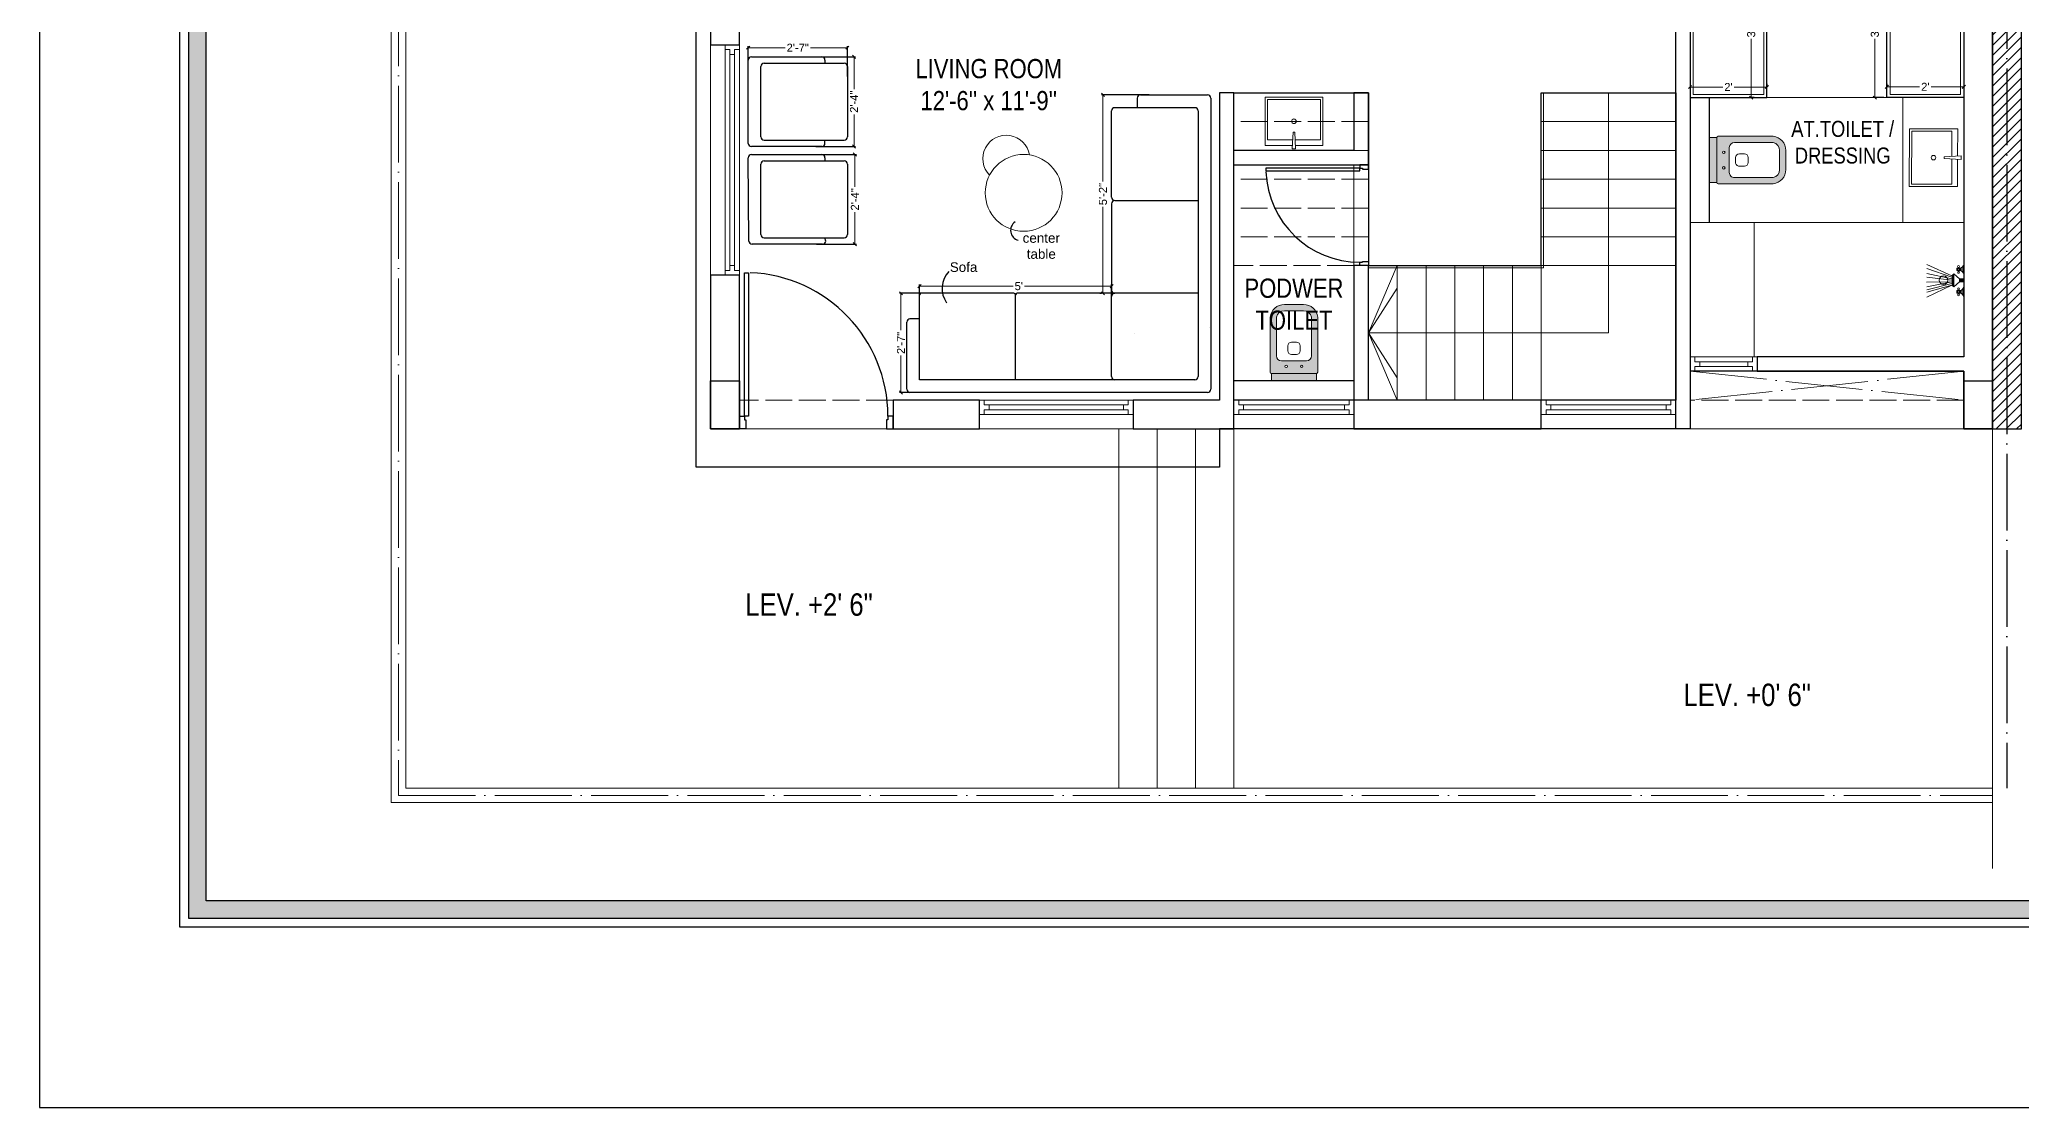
# Model space of a CAD drawing. Header units: millimetres. Extents: x 56222 to 154462, y -172610 to -121287.
# Drawn here: x 151824 to 152443, y -171935 to -171601 of the extents above; entities that cross this region are included whole.
import ezdxf

# ---------------------------------------------------------------- set-up
doc = ezdxf.new("R2010")
doc.units = ezdxf.units.MM
doc.header["$MEASUREMENT"] = 0
doc.header["$PDMODE"] = 35
doc.linetypes.add('ACAD_ISO02W100', pattern=[15, 12, -3])
doc.linetypes.add('ACAD_ISO04W100', pattern=[30, 24, -3, 0, -3])
doc.layers.get('Defpoints').update_dxf_attribs({"color": 220})
for name, color, linetype in [('AR DOOR', 40, 'Continuous'), ('AR ELE-5', 134, 'Continuous'), ('GROUND FLOOR  ( Text )', 251, 'Continuous')]:
    doc.layers.add(name, color=color, linetype=linetype)
for name, color, linetype, lineweight in [('COLUMN', 1, 'Continuous', 30), ('dim05', 1, 'Continuous', 13), ('FUR', 250, 'Continuous', 0), ('FURNITURE', 34, 'Continuous', 9), ('GROUND FLOOR', 7, 'Continuous', 9), ('GROUND FLOOR  ( HATCH )', 251, 'Continuous', 9), ('GROUND FLOOR  ( PLINE )', 251, 'Continuous', 30), ('GROUND FLOOR ( DW_RAIL )', 7, 'Continuous', 9), ('GROUND FLOOR ( STAIR )', 251, 'Continuous', 9), ('Labelling', 1, 'Continuous', 25), ('NAME PLATE', 7, 'Continuous', 25), ('UTILITY', 48, 'Continuous', 9), ('wall', 7, 'Continuous', 30), ('X_PLOT', 1, 'Continuous', 9)]:
    doc.layers.add(name, color=color, linetype=linetype, lineweight=lineweight)
doc.layers.add('XX~SLAB ( PLINE )', color=251, linetype='Continuous', plot=False)
doc.styles.add('Arial', font='arial.ttf')
doc.styles.add("Cn_BT_0'-0", font='swissc.ttf')
doc.styles.get("Standard").update_dxf_attribs({"font": 'arial.ttf', "height": 6})
doc.styles.add('style4', font='ARIALN.TTF')
doc.dimstyles.new('ISO-25', dxfattribs={"dimtxt": 2.5, "dimasz": 1, "dimexe": 0.5, "dimexo": 1, "dimtad": 0, "dimdec": 1, "dimlunit": 4, "dimtxsty": 'Standard', "dimblk": 'OBLIQUE', "dimcen": 2.5, "dimclrd": 1, "dimclre": 1, "dimclrt": 5, "dimadec": 0, "dimazin": 0, "dimtfac": 1, "dimtdec": 1, "dimtmove": 0, "dimatfit": 3, "dimfxl": 1, "dimlwd": -1, "dimarcsym": 0})

# ---------------------------------------------------------------- blocks, each defined once
blk = doc.blocks.new('LAYOUT FILE')
at = {"layer": 'NAME PLATE', "true_color": 0xd39e00}
h = blk.add_hatch(color=42, dxfattribs=at)
h.paths.add_polyline_path([(3346889.83, -513806.18), (3346889.83, -514260.7), (3347535.56, -514260.7), (3347535.56, -513806.18)])
h.paths.add_polyline_path([(3346894.36, -513810.71), (3347531.03, -513810.71), (3347531.03, -514256.17), (3346894.36, -514256.17)], flags=16)
at = {"layer": 'NAME PLATE', "color": 42, "true_color": 0xd39e00}
for points in [[(3346887.56, -513803.91), (3347537.83, -513803.91), (3347537.83, -514262.96), (3346887.56, -514262.96)], [(3346889.83, -513806.18), (3347535.56, -513806.18), (3347535.56, -514260.7), (3346889.83, -514260.7)], [(3346894.36, -513810.71), (3347531.03, -513810.71), (3347531.03, -514256.17), (3346894.36, -514256.17)]]:
    blk.add_lwpolyline(points, close=True, dxfattribs=at)
blk = doc.blocks.new('*U157')
for points in [[(0, 0), (0, 1120), (30, 1120), (30, 0)], [(-40, 0), (0, 0), (0, -30), (10, -30), (10, -100), (-40, -100)], [(1160, 0), (1120, 0), (1120, -30), (1110, -30), (1110, -100), (1160, -100)]]:
    blk.add_lwpolyline(points, close=True)
at = {"layer": 'AR ELE-5', "linetype": 'ByBlock', "ltscale": 15}
blk.add_arc((-2, -1), 1122, 0.0347, 87.627, dxfattribs=at)
blk = doc.blocks.new('A$C3EC62B37')
at = {"layer": 'FURNITURE', "lineweight": 30, "ltscale": 0.25, "true_color": 0xffffff}
h = blk.add_hatch(color=7, dxfattribs=at)
h.dxf.hatch_style = 1
h.paths.add_polyline_path([(-12.22, 0), (-12.22, 2.35), (-26.26, 2.35), (-26.26, 0)])
h.paths.add_polyline_path([(-26.26, 2.35), (-12.22, 2.35, 0.414214), (-11.83, 2.74), (-11.83, 19.96, 0.388639), (-16.24, 23.87), (-22.38, 23.87, 0.379499), (-26.65, 19.96), (-26.65, 2.74, 0.414214)])
h.paths.add_polyline_path([(-15.35, 6.26), (-23.13, 6.26, -0.414214), (-24.7, 7.83), (-24.7, 19.96, -0.349567), (-22.37, 21.91), (-16.24, 21.91, -0.364948), (-13.78, 19.96), (-13.78, 7.83, -0.414214)], flags=16)
h.paths.add_polyline_path([(-18.46, 8.22), (-20.02, 8.22, -0.414214), (-21.2, 9.39), (-21.2, 10.96, -0.414214), (-20.02, 12.13), (-18.46, 12.13, -0.414214), (-17.28, 10.96), (-17.28, 9.39, -0.414214)], flags=0)
h.paths.add_polyline_path([(-22.06, 4.53, -1), (-21.27, 4.53, -1)], flags=16)
at = {"layer": 'FURNITURE', "color": 0, "linetype": 'ByBlock', "lineweight": -2}
for p, q in [((-26.65, 2.74), (-26.65, 19.96)), ((-24.7, 7.83), (-24.7, 19.96)), ((-22.24, 23.87), (-16.24, 23.87)), ((-22.24, 21.91), (-16.24, 21.91)), ((-13.78, 7.83), (-13.78, 19.96)), ((-11.83, 2.74), (-11.83, 19.96)), ((-23.13, 6.26), (-15.35, 6.26)), ((-21.2, 9.39), (-21.2, 10.96)), ((-20.02, 12.13), (-18.46, 12.13)), ((-20.02, 8.22), (-18.46, 8.22)), ((-17.28, 9.39), (-17.28, 10.96)), ((-26.26, 2.35), (-12.22, 2.35)), ((-26.26, 2.35), (-26.26, 0)), ((-26.26, 0), (-12.22, 0)), ((-26.26, 0), (-12.22, 0)), ((-12.22, 2.35), (-12.22, 0))]:
    blk.add_line(p, q, dxfattribs=at)
for centre in [(-21.66, 4.53), (-16.81, 4.53)]:
    blk.add_circle(centre, 0.391, dxfattribs=at)
for centre, radius, start, end in [((-22.31, 19.5), 4.37, 89.08725, 174.03952), ((-22.31, 19.48), 2.44, 88.43702, 168.63483), ((-16.17, 19.5), 4.37, 5.96048, 90.91275), ((-16.17, 19.48), 2.44, 11.36517, 91.56298), ((-23.13, 7.83), 1.57, 180, 270), ((-20.02, 10.96), 1.17, 90, 180), ((-20.02, 9.39), 1.17, 180, 270), ((-18.46, 10.96), 1.17, 0, 90), ((-18.46, 9.39), 1.17, 270, 0), ((-15.35, 7.83), 1.57, 270, 0), ((-26.26, 2.74), 0.391, 180, 270), ((-12.22, 2.74), 0.391, 270, 0)]:
    blk.add_arc(centre, radius, start, end, dxfattribs=at)
blk = doc.blocks.new('A$C07311617')
at = {"layer": 'UTILITY'}
h = blk.add_hatch(color=7, dxfattribs=at)
h.paths.add_polyline_path([(-3.13, 2.02), (-3.13, 0), (-3.74, 0), (-3.74, 0.46), (-3.74, 1.42)])
h.paths.add_polyline_path([(-3.13, 0), (-3.13, -0.46), (-3.13, -2.02), (-3.74, -1.59), (-3.74, -0.46), (-3.74, 0)])
h = blk.add_hatch(color=7, dxfattribs=at)
h.paths.add_polyline_path([(0, 0.46), (0, 0), (-1.35, 0), (-1.35, 0.46)])
h.paths.add_polyline_path([(0, 0), (0, -0.46), (-1.35, -0.46), (-1.35, 0)])
at = {"layer": 'UTILITY', "color": 7}
for p, q in [((-3.74, 1.42), (-11.52, 4.9)), ((-3.74, 0.94), (-11.52, 3.66)), ((-3.74, 0.46), (-11.52, 2.15)), ((-3.74, 0), (-11.52, 0.93)), ((-3.13, 2.02), (-3.74, 1.42)), ((-3.13, -0.46), (-3.13, 2.02)), ((-1.35, 0.46), (-3.13, 2.02)), ((-3.13, 0.46), (-3.13, 1.42)), ((-1.74, 3.79), (-1.74, 4.05)), ((-1.74, 2.99), (-1.74, 2.72)), ((-1.47, 3.79), (-1.47, 4.05)), ((-1.47, 2.99), (-1.47, 2.72)), ((-1.35, -0.46), (-1.35, 0.46)), ((-1.35, 0.46), (0, 0.46)), ((-0.8, 3.9), (-0.8, 2.88)), ((-0.27, 2.44), (-0.27, 4.33)), ((0, -0.46), (0, 0.46)), ((-3.74, -0.46), (-11.62, -0.61)), ((-3.74, -0.46), (-11.57, -2.09)), ((-3.74, -1.03), (-11.52, -2.96)), ((-3.74, -1.59), (-11.52, -5.3)), ((-3.74, -1.59), (-11.52, -3.73)), ((-3.74, -1.59), (-3.13, -2.02)), ((-3.13, -0.46), (-3.13, -2.02)), ((-1.35, -0.46), (-3.13, -2.02)), ((-1.74, -3.22), (-1.74, -2.95)), ((-1.74, -4.02), (-1.74, -4.29)), ((-1.47, -3.22), (-1.47, -2.95)), ((-1.47, -4.02), (-1.47, -4.29)), ((-1.35, -0.46), (0, -0.46)), ((-0.8, -4.13), (-0.8, -3.11)), ((-0.27, -2.68), (-0.27, -4.56))]:
    blk.add_line(p, q, dxfattribs=at)
for points in [[(-1.35, 0.46), (-3.13, 2.02)], [(-3.13, -2.02), (-1.35, -0.46)]]:
    blk.add_lwpolyline(points, dxfattribs=at)
for points in [[(-1.07, 2.99), (-2.14, 2.99), (-2.14, 3.79), (-1.07, 3.79)], [(-1.07, -3.22), (-2.14, -3.22), (-2.14, -4.02), (-1.07, -4.02)]]:
    blk.add_lwpolyline(points, close=True, dxfattribs=at)
for centre, radius in [((-6.31, 0), 1.33), ((-1.6, 4.32), 0.298), ((-1.6, 3.39), 0.298), ((-1.6, 2.45), 0.298), ((-1.6, -2.69), 0.298), ((-1.6, -3.62), 0.298), ((-1.6, -4.55), 0.298)]:
    blk.add_circle(centre, radius, dxfattribs=at)
for centre, start, end in [((-1.47, 5.26), 285.25514, 344.74494), ((-1.47, 1.52), 15.25506, 74.74486), ((-1.47, -1.75), 285.25514, 344.74494), ((-1.47, -5.49), 15.25506, 74.74486)]:
    blk.add_arc(centre, 1.52, start, end, dxfattribs=at)
blk = doc.blocks.new('_Oblique')
at = {"layer": 'wall', "color": 0, "lineweight": -2}
blk.add_line((-0.5, -0.5), (0.5, 0.5), dxfattribs=at)
blk = doc.blocks.new('*D276')
at = {"layer": 'Defpoints', "color": 0, "transparency": 16777216}
for p in [(152158.48, -171677.96), (152098.48, -171688.76), (152158.48, -171688.76)]:
    blk.add_point(p, dxfattribs=at)
at = {"layer": 'dim05', "color": 1, "linetype": 'Continuous', "lineweight": -2, "transparency": 16777216}
for p, q in [((152098.48, -171687.76), (152098.48, -171677.46)), ((152158.48, -171687.76), (152158.48, -171677.46))]:
    blk.add_line(p, q, dxfattribs=at)
at = {"layer": 'dim05', "color": 1, "linetype": 'Continuous', "transparency": 16777216}
for p, q in [((152098.48, -171677.96), (152127.7, -171677.96)), ((152158.48, -171677.96), (152131.25, -171677.96))]:
    blk.add_line(p, q, dxfattribs=at)
at = {"layer": 'dim05', "color": 1, "transparency": 16777216, "rotation": 180}
blk.add_blockref('_Oblique', (152098.48, -171677.96), dxfattribs=at)
at = {"layer": 'dim05', "color": 1, "transparency": 16777216}
blk.add_blockref('_Oblique', (152158.48, -171677.96), dxfattribs=at)
at = {"layer": 'dim05', "color": 5, "lineweight": 25, "transparency": 16777216, "insert": (152129.48, -171677.96), "char_height": 2.5, "attachment_point": 5, "style": 'Arial'}
blk.add_mtext("5'", dxfattribs=at)
blk = doc.blocks.new('*D277')
at = {"layer": 'Defpoints', "color": 0, "transparency": 16777216}
for p in [(152155.77, -171618.18), (152171.23, -171618.18), (152155.77, -171680.18)]:
    blk.add_point(p, dxfattribs=at)
at = {"layer": 'dim05', "color": 1, "linetype": 'Continuous', "lineweight": -2, "transparency": 16777216}
for p, q in [((152170.23, -171618.18), (152155.27, -171618.18)), ((152154.77, -171680.18), (152155.27, -171680.18))]:
    blk.add_line(p, q, dxfattribs=at)
at = {"layer": 'dim05', "color": 1, "linetype": 'Continuous', "transparency": 16777216}
for p, q in [((152155.77, -171618.18), (152155.77, -171645.23)), ((152155.77, -171680.18), (152155.77, -171653.13))]:
    blk.add_line(p, q, dxfattribs=at)
at = {"layer": 'dim05', "color": 1, "transparency": 16777216}
for p, rotation in [((152155.77, -171618.18), 90), ((152155.77, -171680.18), 270)]:
    blk.add_blockref('_Oblique', p, dxfattribs=dict(at, rotation=rotation))
at = {"layer": 'dim05', "color": 5, "lineweight": 25, "transparency": 16777216, "insert": (152155.77, -171649.18), "char_height": 2.5, "attachment_point": 5, "rotation": 90, "style": 'Arial'}
blk.add_mtext('5\'-2"', dxfattribs=at)
blk = doc.blocks.new('*U140')
for points in [[(0, 0), (0, 1120), (-30, 1120), (-30, 0)], [(40, 0), (0, 0), (0, -30), (-10, -30), (-10, -100), (40, -100)], [(-1160, 0), (-1120, 0), (-1120, -30), (-1110, -30), (-1110, -100), (-1160, -100)]]:
    blk.add_lwpolyline(points, close=True)
at = {"layer": 'AR ELE-5', "linetype": 'ByBlock', "ltscale": 15}
blk.add_arc((2, -1), 1122, 92.373, 179.9653, dxfattribs=at)
blk = doc.blocks.new('*D272')
at = {"layer": 'Defpoints', "color": 0, "transparency": 16777216}
for p in [(152092.66, -171680.18), (152103.42, -171680.18), (152104.87, -171711.18)]:
    blk.add_point(p, dxfattribs=at)
at = {"layer": 'dim05', "color": 1, "linetype": 'Continuous', "lineweight": -2, "transparency": 16777216}
for p, q in [((152102.42, -171680.18), (152092.16, -171680.18)), ((152103.87, -171711.18), (152092.16, -171711.18))]:
    blk.add_line(p, q, dxfattribs=at)
at = {"layer": 'dim05', "color": 1, "linetype": 'Continuous', "transparency": 16777216}
for p, q in [((152092.66, -171680.18), (152092.66, -171691.71)), ((152092.66, -171711.18), (152092.66, -171699.65))]:
    blk.add_line(p, q, dxfattribs=at)
at = {"layer": 'dim05', "color": 1, "transparency": 16777216}
for p, rotation in [((152092.66, -171680.18), 90), ((152092.66, -171711.18), 270)]:
    blk.add_blockref('_Oblique', p, dxfattribs=dict(at, rotation=rotation))
at = {"layer": 'dim05', "color": 5, "lineweight": 25, "transparency": 16777216, "insert": (152092.66, -171695.68), "char_height": 2.5, "attachment_point": 5, "rotation": 90, "style": 'Arial'}
blk.add_mtext('2\'-7"', dxfattribs=at)
blk = doc.blocks.new('*D402')
at = {"layer": 'Defpoints', "color": 0, "transparency": 16777216}
for p in [(152400.69, -171572.54), (152396.92, -171619.04), (152400.69, -171619.04)]:
    blk.add_point(p, dxfattribs=at)
at = {"layer": 'dim05', "color": 1, "linetype": 'Continuous', "lineweight": -2, "transparency": 16777216}
for p, q in [((152399.69, -171572.54), (152396.42, -171572.54)), ((152399.69, -171619.04), (152396.42, -171619.04))]:
    blk.add_line(p, q, dxfattribs=at)
at = {"layer": 'dim05', "color": 1, "linetype": 'Continuous', "transparency": 16777216}
for p, q in [((152396.92, -171572.54), (152396.92, -171590.87)), ((152396.92, -171619.04), (152396.92, -171600.71))]:
    blk.add_line(p, q, dxfattribs=at)
at = {"layer": 'dim05', "color": 1, "transparency": 16777216}
for p, rotation in [((152396.92, -171572.54), 90), ((152396.92, -171619.04), 270)]:
    blk.add_blockref('_Oblique', p, dxfattribs=dict(at, rotation=rotation))
at = {"layer": 'dim05', "color": 5, "lineweight": 25, "transparency": 16777216, "insert": (152396.92, -171595.79), "char_height": 2.5, "attachment_point": 5, "rotation": 90, "style": 'Arial'}
blk.add_mtext('3\'-11"', dxfattribs=at)
blk = doc.blocks.new('*D403')
at = {"layer": 'Defpoints', "color": 0, "transparency": 16777216}
for p in [(152360.19, -171572.54), (152358.3, -171619.04), (152360.19, -171619.04)]:
    blk.add_point(p, dxfattribs=at)
at = {"layer": 'dim05', "color": 1, "linetype": 'Continuous', "lineweight": -2, "transparency": 16777216}
for p, q in [((152359.19, -171572.54), (152357.8, -171572.54)), ((152359.19, -171619.04), (152357.8, -171619.04))]:
    blk.add_line(p, q, dxfattribs=at)
at = {"layer": 'dim05', "color": 1, "linetype": 'Continuous', "transparency": 16777216}
for p, q in [((152358.3, -171572.54), (152358.3, -171590.87)), ((152358.3, -171619.04), (152358.3, -171600.71))]:
    blk.add_line(p, q, dxfattribs=at)
at = {"layer": 'dim05', "color": 1, "transparency": 16777216}
for p, rotation in [((152358.3, -171572.54), 90), ((152358.3, -171619.04), 270)]:
    blk.add_blockref('_Oblique', p, dxfattribs=dict(at, rotation=rotation))
at = {"layer": 'dim05', "color": 5, "lineweight": 25, "transparency": 16777216, "insert": (152358.3, -171595.79), "char_height": 2.5, "attachment_point": 5, "rotation": 90, "style": 'Arial'}
blk.add_mtext('3\'-11"', dxfattribs=at)
blk = doc.blocks.new('*D404')
at = {"layer": 'Defpoints', "color": 0, "transparency": 16777216}
for p in [(152339.19, -171615.73), (152363.19, -171615.73), (152363.19, -171615.73)]:
    blk.add_point(p, dxfattribs=at)
at = {"layer": 'dim05', "color": 1, "linetype": 'Continuous', "lineweight": -2, "transparency": 16777216}
for p, q in [((152339.19, -171614.73), (152339.19, -171615.23)), ((152363.19, -171614.73), (152363.19, -171615.23))]:
    blk.add_line(p, q, dxfattribs=at)
at = {"layer": 'dim05', "color": 1, "linetype": 'Continuous', "transparency": 16777216}
for p, q in [((152339.19, -171615.73), (152349.4, -171615.73)), ((152363.19, -171615.73), (152352.99, -171615.73))]:
    blk.add_line(p, q, dxfattribs=at)
at = {"layer": 'dim05', "color": 1, "transparency": 16777216, "rotation": 180}
blk.add_blockref('_Oblique', (152339.19, -171615.73), dxfattribs=at)
at = {"layer": 'dim05', "color": 1, "transparency": 16777216}
blk.add_blockref('_Oblique', (152363.19, -171615.73), dxfattribs=at)
at = {"layer": 'dim05', "color": 5, "lineweight": 25, "transparency": 16777216, "insert": (152351.19, -171615.73), "char_height": 2.5, "attachment_point": 5, "style": 'Arial'}
blk.add_mtext("2'", dxfattribs=at)
blk = doc.blocks.new('*D405')
at = {"layer": 'Defpoints', "color": 0, "transparency": 16777216}
for p in [(152400.69, -171615.73), (152424.69, -171615.65), (152424.69, -171615.73)]:
    blk.add_point(p, dxfattribs=at)
at = {"layer": 'dim05', "color": 1, "linetype": 'Continuous', "lineweight": -2, "transparency": 16777216}
for p, q in [((152400.69, -171614.73), (152400.69, -171615.15)), ((152424.69, -171614.73), (152424.69, -171615.15))]:
    blk.add_line(p, q, dxfattribs=at)
at = {"layer": 'dim05', "color": 1, "linetype": 'Continuous', "transparency": 16777216}
for p, q in [((152400.69, -171615.65), (152410.9, -171615.65)), ((152424.69, -171615.65), (152414.49, -171615.65))]:
    blk.add_line(p, q, dxfattribs=at)
at = {"layer": 'dim05', "color": 1, "transparency": 16777216, "rotation": 180}
blk.add_blockref('_Oblique', (152400.69, -171615.65), dxfattribs=at)
at = {"layer": 'dim05', "color": 1, "transparency": 16777216}
blk.add_blockref('_Oblique', (152424.69, -171615.65), dxfattribs=at)
at = {"layer": 'dim05', "color": 5, "lineweight": 25, "transparency": 16777216, "insert": (152412.69, -171615.65), "char_height": 2.5, "attachment_point": 5, "style": 'Arial'}
blk.add_mtext("2'", dxfattribs=at)
blk = doc.blocks.new('*D417')
at = {"layer": 'Defpoints', "color": 0, "transparency": 16777216}
for p in [(152075.92, -171603.44), (152044.92, -171613.39), (152075.92, -171613.39)]:
    blk.add_point(p, dxfattribs=at)
at = {"layer": 'dim05', "color": 1, "linetype": 'Continuous', "lineweight": -2, "transparency": 16777216}
for p, q in [((152044.92, -171612.39), (152044.92, -171602.94)), ((152075.92, -171612.39), (152075.92, -171602.94))]:
    blk.add_line(p, q, dxfattribs=at)
at = {"layer": 'dim05', "color": 1, "linetype": 'Continuous', "transparency": 16777216}
for p, q in [((152044.92, -171603.44), (152056.45, -171603.44)), ((152075.92, -171603.44), (152064.39, -171603.44))]:
    blk.add_line(p, q, dxfattribs=at)
at = {"layer": 'dim05', "color": 1, "transparency": 16777216, "rotation": 180}
blk.add_blockref('_Oblique', (152044.92, -171603.44), dxfattribs=at)
at = {"layer": 'dim05', "color": 1, "transparency": 16777216}
blk.add_blockref('_Oblique', (152075.92, -171603.44), dxfattribs=at)
at = {"layer": 'dim05', "color": 5, "lineweight": 25, "transparency": 16777216, "insert": (152060.42, -171603.44), "char_height": 2.5, "attachment_point": 5, "style": 'Arial'}
blk.add_mtext('2\'-7"', dxfattribs=at)
blk = doc.blocks.new('*D418')
at = {"layer": 'Defpoints', "color": 0, "transparency": 16777216}
for p in [(152065.09, -171606.32), (152065.09, -171634.32), (152078, -171634.32)]:
    blk.add_point(p, dxfattribs=at)
at = {"layer": 'dim05', "color": 1, "linetype": 'Continuous', "lineweight": -2, "transparency": 16777216}
for p, q in [((152066.09, -171606.32), (152078.5, -171606.32)), ((152066.09, -171634.32), (152078.5, -171634.32))]:
    blk.add_line(p, q, dxfattribs=at)
at = {"layer": 'dim05', "color": 1, "linetype": 'Continuous', "transparency": 16777216}
for p, q in [((152078, -171606.32), (152078, -171616.35)), ((152078, -171634.32), (152078, -171624.29))]:
    blk.add_line(p, q, dxfattribs=at)
at = {"layer": 'dim05', "color": 1, "transparency": 16777216}
for p, rotation in [((152078, -171606.32), 90), ((152078, -171634.32), 270)]:
    blk.add_blockref('_Oblique', p, dxfattribs=dict(at, rotation=rotation))
at = {"layer": 'dim05', "color": 5, "lineweight": 25, "transparency": 16777216, "insert": (152078, -171620.32), "char_height": 2.5, "attachment_point": 5, "rotation": 90, "style": 'Arial'}
blk.add_mtext('2\'-4"', dxfattribs=at)
blk = doc.blocks.new('*D419')
at = {"layer": 'Defpoints', "color": 0, "transparency": 16777216}
for p in [(152065.88, -171636.82), (152065.23, -171664.84), (152078.26, -171664.84)]:
    blk.add_point(p, dxfattribs=at)
at = {"layer": 'dim05', "color": 1, "linetype": 'Continuous', "lineweight": -2, "transparency": 16777216}
for p, q in [((152066.88, -171636.82), (152078.76, -171636.82)), ((152066.23, -171664.84), (152078.76, -171664.84))]:
    blk.add_line(p, q, dxfattribs=at)
at = {"layer": 'dim05', "color": 1, "linetype": 'Continuous', "transparency": 16777216}
for p, q in [((152078.26, -171636.82), (152078.26, -171646.86)), ((152078.26, -171664.84), (152078.26, -171654.8))]:
    blk.add_line(p, q, dxfattribs=at)
at = {"layer": 'dim05', "color": 1, "transparency": 16777216}
for p, rotation in [((152078.26, -171636.82), 90), ((152078.26, -171664.84), 270)]:
    blk.add_blockref('_Oblique', p, dxfattribs=dict(at, rotation=rotation))
at = {"layer": 'dim05', "color": 5, "lineweight": 25, "transparency": 16777216, "insert": (152078.26, -171650.83), "char_height": 2.5, "attachment_point": 5, "rotation": 90, "style": 'Arial'}
blk.add_mtext('2\'-4"', dxfattribs=at)

msp = doc.modelspace()

# ---------------------------------------------------------------- hatches: boundary and pattern name
at = {"layer": 'GROUND FLOOR  ( HATCH )'}
h = msp.add_hatch(dxfattribs=at)
h.set_pattern_fill('ANSI31', color=6, scale=18, style=0)
h.set_pattern_definition([(45, (35902.0083, -9103.3661), (-1.590990258, 1.590990258), [])])
h.paths.add_polyline_path([(152442.6942, -171379.0405), (152433.6942, -171379.0405), (152433.6942, -171722.5405), (152442.6942, -171722.5405)])

# ---------------------------------------------------------------- linework, layer by layer
at = {"color": 1, "lineweight": 30}
msp.add_lwpolyline([(153612.902, -171282.1183), (151823.5739, -171282.1183), (151823.5739, -171934.5122), (153612.902, -171934.5122)], close=True, dxfattribs=at)
at = {"layer": 'COLUMN'}
for points in [[(152033.1942, -171707.5405), (152042.1942, -171707.5405), (152042.1942, -171722.5405), (152033.1942, -171722.5405)], [(152424.6942, -171707.5405), (152433.6942, -171707.5405), (152433.6942, -171722.5405), (152424.6942, -171722.5405)]]:
    msp.add_lwpolyline(points, close=True, dxfattribs=at)
at = {"layer": 'FUR'}
for p, q in [((152165.4735, -171692.8518), (152165.4735, -171692.8518)), ((152189.0629, -171690.8519), (152189.0629, -171690.8519))]:
    msp.add_line(p, q, dxfattribs=at)
at = {"layer": 'FURNITURE', "lineweight": 30}
for p, q in [((152044.9217, -171633.3213), (152044.9217, -171607.3213)), ((152045.9217, -171606.3213), (152067.9217, -171606.3213)), ((152068.9217, -171607.3213), (152068.9217, -171608.3213)), ((152048.9217, -171631.3213), (152048.9217, -171609.3213)), ((152049.9217, -171608.3213), (152074.9217, -171608.3213)), ((152075.9217, -171609.3213), (152075.9217, -171631.3213)), ((152166.4783, -171619.178), (152166.4783, -171622.178)), ((152167.4783, -171618.178), (152188.4783, -171618.178)), ((152189.4783, -171619.178), (152189.4783, -171710.178)), ((152158.4783, -171650.178), (152158.4783, -171623.178)), ((152181.4783, -171622.178), (152159.4783, -171622.178)), ((152184.4783, -171622.178), (152181.4783, -171622.178)), ((152185.4783, -171623.178), (152185.4783, -171706.178)), ((152049.9217, -171632.3213), (152052.9217, -171632.3213)), ((152052.9217, -171632.3213), (152074.9217, -171632.3213)), ((152068.9217, -171633.3213), (152068.9217, -171632.3213)), ((152045.1859, -171663.8389), (152044.9217, -171637.8213)), ((152067.9217, -171634.3213), (152045.9217, -171634.3213)), ((152045.9217, -171636.8213), (152067.9217, -171636.8213)), ((152068.9217, -171637.8213), (152068.9217, -171638.8213)), ((152048.9217, -171661.8213), (152048.9217, -171639.8213)), ((152049.9217, -171638.8213), (152074.9217, -171638.8213)), ((152075.9217, -171639.8213), (152075.9217, -171661.8213)), ((152158.4783, -171652.178), (152158.4783, -171679.178)), ((152159.4783, -171651.178), (152185.4783, -171651.178)), ((152049.9217, -171662.8213), (152052.9217, -171662.8213)), ((152052.9217, -171662.8213), (152074.9217, -171662.8213)), ((152069.1859, -171663.8389), (152068.9217, -171662.8213)), ((152068.1859, -171664.8389), (152046.1859, -171664.8389)), ((152098.4783, -171707.178), (152098.4783, -171680.678)), ((152127.9783, -171680.178), (152098.9783, -171680.178)), ((152128.4783, -171707.178), (152128.4783, -171680.678)), ((152185.4783, -171680.178), (152128.9783, -171680.178)), ((152158.4783, -171706.178), (152158.4783, -171681.178)), ((152098.4783, -171688.178), (152095.4783, -171688.178)), ((152094.4783, -171710.178), (152094.4783, -171689.178)), ((152188.4783, -171711.178), (152095.4783, -171711.178)), ((152184.4783, -171707.178), (152098.4783, -171707.178))]:
    msp.add_line(p, q, dxfattribs=at)
at = {"layer": 'FURNITURE'}
msp.add_line((152405.6942, -171658.0405), (152405.6942, -171619.0405), dxfattribs=at)
at = {"layer": 'FURNITURE', "lineweight": 30}
for points in [[(152363.1942, -171572.5405), (152339.1942, -171572.5405), (152339.1942, -171619.0405), (152363.1942, -171619.0405)], [(152400.6942, -171572.5405), (152424.6942, -171572.5405), (152424.6942, -171619.0405), (152400.6942, -171619.0405)]]:
    msp.add_lwpolyline(points, close=True, dxfattribs=at)
at = {"layer": 'FURNITURE'}
for points in [[(152340.1942, -171577.0405), (152340.1942, -171618.0405), (152362.1942, -171618.0405), (152362.1942, -171573.5405), (152349.6942, -171573.5405)], [(152214.947, -171634.0002), (152206.4359, -171633.9857), (152206.4447, -171618.8918), (152224.4447, -171618.9124), (152224.4359, -171634.0063), (152215.9235, -171634.0008)], [(152215.0346, -171632.1998), (152207.1573, -171632.1858), (152207.1644, -171619.6124), (152223.724, -171619.6321), (152223.7169, -171632.2054), (152215.8383, -171632.2003)], [(152422.7923, -171638.2882), (152422.7778, -171646.7993), (152407.6839, -171646.7905), (152407.7045, -171628.7905), (152422.7985, -171628.7993), (152422.793, -171637.3117)], [(152420.9919, -171638.2006), (152420.9779, -171646.0779), (152408.4045, -171646.0708), (152408.4242, -171629.5112), (152420.9976, -171629.5183), (152420.9925, -171637.397)]]:
    msp.add_lwpolyline(points, dxfattribs=at)
for points in [[(152423.6942, -171573.5405), (152423.6942, -171618.0405), (152401.6942, -171618.0405), (152401.6942, -171573.5405)], [(152215.7239, -171629.784), (152215.1523, -171629.7836), (152214.8944, -171635.0804), (152215.9746, -171635.0811)], [(152418.5761, -171637.5113), (152418.5757, -171638.083), (152423.8725, -171638.3408), (152423.8732, -171637.2606)], [(152339.1942, -171658.0405), (152359.1942, -171658.0405), (152359.1942, -171700.0405), (152339.1942, -171700.0405)]]:
    msp.add_lwpolyline(points, close=True, dxfattribs=at)
for centre, radius in [((152215.4403, -171626.4387), 0.7202), ((152130.9897, -171648.7957, 0.0693), 12), ((152415.2309, -171637.7949), 0.7202)]:
    msp.add_circle(centre, radius, dxfattribs=at)
at = {"layer": 'FURNITURE', "lineweight": 30}
for centre, radius, start, end in [((152045.9217, -171607.3213), 1, 90, 180), ((152067.9217, -171607.3213), 1, 0, 90), ((152049.9217, -171609.3213), 1, 90, 180), ((152074.9217, -171609.3213), 1, 0, 90), ((152167.4783, -171619.178), 1, 90, 180), ((152188.4783, -171619.178), 1, 0, 90), ((152159.4783, -171623.178), 1, 90, 180), ((152184.4783, -171623.178), 1, 0, 90), ((152049.9217, -171631.3213), 1, 180, 270), ((152074.9217, -171631.3213), 1, 270, 0), ((152045.9217, -171633.3213), 1, 180, 270), ((152045.9217, -171637.8213), 1, 90, 180), ((152067.9217, -171633.3213), 1, 270, 0), ((152067.9217, -171637.8213), 1, 0, 90), ((152049.9217, -171639.8213), 1, 90, 180), ((152074.9217, -171639.8213), 1, 0, 90), ((152159.4783, -171650.178), 1, 180, 270), ((152159.4783, -171652.178), 1, 90, 180), ((152049.9217, -171661.8213), 1, 180, 270), ((152074.9217, -171661.8213), 1, 270, 0), ((152046.1859, -171663.8389), 1, 180, 270), ((152068.1859, -171663.8389), 1, 270, 0), ((152098.9783, -171680.678), 0.5, 90, 180), ((152127.9783, -171680.678), 0.5, 0, 90), ((152128.9783, -171680.678), 0.5, 90, 180), ((152159.4783, -171679.178), 1, 180, 270), ((152159.4783, -171681.178), 1, 90, 180), ((152095.4783, -171689.178), 1, 90, 180), ((152159.4783, -171706.178), 1, 180, 270), ((152159.4783, -171706.178), 1, 180, 270), ((152184.4783, -171706.178), 1, 270, 0), ((152095.4783, -171710.178), 1, 180, 270), ((152188.4783, -171710.178), 1, 270, 0)]:
    msp.add_arc(centre, radius, start, end, dxfattribs=at)
at = {"layer": 'FURNITURE'}
msp.add_arc((152125.5532, -171638.0979, 0.0693), 7.3133, 9.1977761, 224.6802686, dxfattribs=at)
at = {"layer": 'GROUND FLOOR'}
for p, q in [((152433.6942, -171338.9917), (152433.6942, -171859.9245)), ((151933.4442, -171372.2905), (151933.4442, -171839.2905)), ((151937.9442, -171376.7905), (151937.9442, -171834.7905)), ((152033.1942, -171430.0405), (152033.1942, -171722.5405)), ((152042.1942, -171563.5405), (152042.1942, -171722.5405)), ((152334.6942, -171568.0405), (152334.6942, -171722.5405)), ((152339.1942, -171572.5405), (152339.1942, -171722.5405)), ((152424.6942, -171572.5405), (152424.6942, -171700.0405)), ((152042.1942, -171602.5405), (152033.1942, -171602.5405)), ((152234.1942, -171635.5405), (152234.1942, -171617.5405)), ((152238.6942, -171640.0405), (152238.6942, -171617.5405)), ((152339.1942, -171619.0405), (152424.6942, -171619.0405)), ((152234.1942, -171722.5405), (152234.1942, -171640.0405)), ((152339.1942, -171658.0405), (152424.6942, -171658.0405)), ((152042.1942, -171674.5405), (152033.1942, -171674.5405)), ((152238.6942, -171713.5405), (152238.6942, -171671.5405)), ((152339.1942, -171700.0405), (152424.6942, -171700.0405)), ((152360.1942, -171700.0405), (152360.1942, -171704.5405)), ((152339.1942, -171704.5405), (152424.6942, -171704.5405)), ((152424.6942, -171704.5405), (152424.6942, -171722.5405)), ((152192.1942, -171713.5405), (152090.1942, -171713.5405)), ((152090.1942, -171713.5405), (152090.1942, -171722.5405)), ((152117.1942, -171722.5405), (152117.1942, -171713.5405)), ((152165.1942, -171722.5405), (152165.1942, -171713.5405)), ((152334.6942, -171713.5405), (152196.6942, -171713.5405)), ((152292.6942, -171713.5405), (152292.6942, -171722.5405)), ((152433.6942, -171722.5405), (152033.1942, -171722.5405)), ((152160.6942, -171722.5405), (152160.6942, -171834.7905)), ((152172.6942, -171722.5405), (152172.6942, -171834.7905)), ((152184.6942, -171722.5405), (152184.6942, -171834.7905)), ((152196.6942, -171722.5405), (152196.6942, -171834.7905)), ((151937.9442, -171834.7905), (152433.6942, -171834.7905)), ((151933.4442, -171839.2905), (152433.6942, -171839.2905))]:
    msp.add_line(p, q, dxfattribs=at)
at = {"layer": 'GROUND FLOOR', "color": 1, "linetype": 'ACAD_ISO04W100'}
for p, q in [((152438.1942, -171338.9917), (152438.1942, -171722.5405)), ((152339.1942, -171704.5405), (152424.6942, -171713.5405)), ((152424.6942, -171704.5405), (152339.1942, -171713.5405))]:
    msp.add_line(p, q, dxfattribs=at)
at = {"layer": 'GROUND FLOOR', "color": 5}
msp.add_line((152238.6942, -171640.0405), (152196.6942, -171640.0405), dxfattribs=at)
at = {"layer": 'GROUND FLOOR', "linetype": 'ACAD_ISO02W100', "ltscale": 0.7}
for p, q in [((152090.1942, -171713.5405), (152042.1942, -171713.5405)), ((152424.6942, -171713.5405), (152339.1942, -171713.5405))]:
    msp.add_line(p, q, dxfattribs=at)
at = {"layer": 'GROUND FLOOR', "color": 1, "linetype": 'ACAD_ISO04W100'}
msp.add_lwpolyline([(152433.6942, -171374.5405), (151935.6942, -171374.5405), (151935.6942, -171837.0405), (152433.6942, -171837.0405)], dxfattribs=at)
at = {"layer": 'GROUND FLOOR', "color": 6, "lineweight": 30}
msp.add_lwpolyline([(152442.6942, -171379.0405), (152433.6942, -171379.0405), (152433.6942, -171722.5405), (152442.6942, -171722.5405)], close=True, dxfattribs=at)
at = {"layer": 'GROUND FLOOR', "color": 1, "linetype": 'ACAD_ISO02W100', "ltscale": 0.7}
msp.add_lwpolyline([(152192.1942, -171722.5405), (152192.1942, -171734.5405), (152028.6942, -171734.5405), (152028.6942, -171412.0405), (152433.6942, -171412.0405)], dxfattribs=at)
at = {"layer": 'GROUND FLOOR'}
msp.add_lwpolyline([(152292.6942, -171617.5405), (152292.6942, -171671.5405), (152238.6942, -171671.5405)], dxfattribs=at)
at = {"layer": 'GROUND FLOOR  ( PLINE )'}
msp.add_line((152234.1942, -171707.5405), (152196.6942, -171707.5405), dxfattribs=at)
for points in [[(152433.6942, -171430.0405), (152388.6942, -171430.0405), (152388.6942, -171439.0405), (152424.6942, -171439.0405), (152424.6942, -171568.0405), (152393.1942, -171568.0405), (152393.1942, -171572.5405), (152424.6942, -171572.5405), (152424.6942, -171700.0405), (152360.1942, -171700.0405), (152360.1942, -171704.5405), (152424.6942, -171704.5405), (152424.6942, -171722.5405), (152433.6942, -171722.5405)], [(152042.1942, -171572.5405), (152102.1942, -171572.5405), (152102.1942, -171568.0405), (152042.1942, -171568.0405), (152042.1942, -171532.0405), (152033.1942, -171532.0405), (152033.1942, -171602.5405), (152042.1942, -171602.5405)], [(152334.6942, -171568.0405), (152357.1942, -171568.0405), (152357.1942, -171572.5405), (152339.1942, -171572.5405), (152339.1942, -171722.5405), (152334.6942, -171722.5405)], [(152196.6942, -171640.0405), (152238.6942, -171640.0405), (152238.6942, -171617.5405), (152234.1942, -171617.5405), (152234.1942, -171635.5405), (152196.6942, -171635.5405), (152196.6942, -171617.5405), (152192.1942, -171617.5405), (152192.1942, -171713.5405), (152165.1942, -171713.5405), (152165.1942, -171722.5405), (152196.6942, -171722.5405)], [(152042.1942, -171674.5405), (152033.1942, -171674.5405), (152033.1942, -171722.5405), (152042.1942, -171722.5405)], [(152292.6942, -171713.5405), (152238.6942, -171713.5405), (152238.6942, -171671.5405), (152234.1942, -171671.5405), (152234.1942, -171722.5405), (152292.6942, -171722.5405)], [(152117.1942, -171713.5405), (152090.1942, -171713.5405), (152090.1942, -171722.5405), (152117.1942, -171722.5405)]]:
    msp.add_lwpolyline(points, close=True, dxfattribs=at)
msp.add_lwpolyline([(152345.1942, -171619.0405), (152345.1942, -171658.0405)], dxfattribs=at)
at = {"layer": 'GROUND FLOOR ( DW_RAIL )'}
for points in [[(152042.1942, -171674.5405), (152042.1942, -171673.0405), (152040.6942, -171673.0405), (152040.6942, -171671.5405), (152039.1942, -171671.5405), (152039.1942, -171605.5405), (152040.6942, -171605.5405), (152040.6942, -171604.0405), (152042.1942, -171604.0405), (152042.1942, -171602.5405), (152037.6942, -171602.5405), (152037.6942, -171604.0405), (152039.1942, -171604.0405), (152039.1942, -171605.5405), (152040.6942, -171605.5405), (152040.6942, -171671.5405), (152039.1942, -171671.5405), (152039.1942, -171673.0405), (152037.6942, -171673.0405), (152037.6942, -171674.5405), (152042.1942, -171674.5405), (152042.1942, -171602.5405), (152037.6942, -171602.5405), (152037.6942, -171674.5405)], [(152360.1942, -171700.0405), (152358.6942, -171700.0405), (152358.6942, -171701.5405), (152357.1942, -171701.5405), (152357.1942, -171703.0405), (152342.1942, -171703.0405), (152342.1942, -171701.5405), (152340.6942, -171701.5405), (152340.6942, -171700.0405), (152339.1942, -171700.0405), (152339.1942, -171704.5405), (152340.6942, -171704.5405), (152340.6942, -171703.0405), (152342.1942, -171703.0405), (152342.1942, -171701.5405), (152357.1942, -171701.5405), (152357.1942, -171703.0405), (152358.6942, -171703.0405), (152358.6942, -171704.5405), (152360.1942, -171704.5405), (152360.1942, -171700.0405), (152339.1942, -171700.0405), (152339.1942, -171704.5405), (152360.1942, -171704.5405)], [(152165.1942, -171713.5405), (152163.6942, -171713.5405), (152163.6942, -171715.0405), (152162.1942, -171715.0405), (152162.1942, -171716.5405), (152120.1942, -171716.5405), (152120.1942, -171715.0405), (152118.6942, -171715.0405), (152118.6942, -171713.5405), (152117.1942, -171713.5405), (152117.1942, -171718.0405), (152118.6942, -171718.0405), (152118.6942, -171716.5405), (152120.1942, -171716.5405), (152120.1942, -171715.0405), (152162.1942, -171715.0405), (152162.1942, -171716.5405), (152163.6942, -171716.5405), (152163.6942, -171718.0405), (152165.1942, -171718.0405), (152165.1942, -171713.5405), (152117.1942, -171713.5405), (152117.1942, -171718.0405), (152165.1942, -171718.0405)], [(152234.1942, -171713.5405), (152232.6942, -171713.5405), (152232.6942, -171715.0405), (152231.1942, -171715.0405), (152231.1942, -171716.5405), (152199.6942, -171716.5405), (152199.6942, -171715.0405), (152198.1942, -171715.0405), (152198.1942, -171713.5405), (152196.6942, -171713.5405), (152196.6942, -171718.0405), (152198.1942, -171718.0405), (152198.1942, -171716.5405), (152199.6942, -171716.5405), (152199.6942, -171715.0405), (152231.1942, -171715.0405), (152231.1942, -171716.5405), (152232.6942, -171716.5405), (152232.6942, -171718.0405), (152234.1942, -171718.0405), (152234.1942, -171713.5405), (152196.6942, -171713.5405), (152196.6942, -171718.0405), (152234.1942, -171718.0405)], [(152334.6942, -171713.5405), (152333.1942, -171713.5405), (152333.1942, -171715.0405), (152331.6942, -171715.0405), (152331.6942, -171716.5405), (152295.6942, -171716.5405), (152295.6942, -171715.0405), (152294.1942, -171715.0405), (152294.1942, -171713.5405), (152292.6942, -171713.5405), (152292.6942, -171718.0405), (152294.1942, -171718.0405), (152294.1942, -171716.5405), (152295.6942, -171716.5405), (152295.6942, -171715.0405), (152331.6942, -171715.0405), (152331.6942, -171716.5405), (152333.1942, -171716.5405), (152333.1942, -171718.0405), (152334.6942, -171718.0405), (152334.6942, -171713.5405), (152292.6942, -171713.5405), (152292.6942, -171718.0405), (152334.6942, -171718.0405)]]:
    msp.add_lwpolyline(points, close=True, dxfattribs=at)
at = {"layer": 'GROUND FLOOR ( STAIR )', "color": 5, "linetype": 'ACAD_ISO02W100', "ltscale": 0.7}
for p, q in [((152238.6942, -171617.5405), (152196.6942, -171617.5405)), ((152238.6942, -171626.5405), (152196.6942, -171626.5405)), ((152238.6942, -171635.5405), (152196.6942, -171635.5405)), ((152238.6942, -171644.5405), (152196.6942, -171644.5405)), ((152238.6942, -171640.0405), (152238.6942, -171671.5405)), ((152238.6942, -171653.5405), (152196.6942, -171653.5405)), ((152238.6942, -171662.5405), (152196.6942, -171662.5405)), ((152234.1942, -171671.5405), (152196.6942, -171671.5405))]:
    msp.add_line(p, q, dxfattribs=at)
at = {"layer": 'GROUND FLOOR ( STAIR )'}
for p, q in [((152334.6942, -171617.5405), (152292.6942, -171617.5405)), ((152292.6942, -171617.5405), (152292.6942, -171713.5405)), ((152334.6942, -171626.5405), (152292.6942, -171626.5405)), ((152334.6942, -171635.5405), (152292.6942, -171635.5405)), ((152334.6942, -171644.5405), (152292.6942, -171644.5405)), ((152334.6942, -171653.5405), (152292.6942, -171653.5405)), ((152334.6942, -171662.5405), (152292.6942, -171662.5405)), ((152334.6942, -171671.5405), (152238.6942, -171671.5405)), ((152247.6942, -171671.5405), (152247.6942, -171713.5405)), ((152256.6942, -171671.5405), (152256.6942, -171713.5405)), ((152265.6942, -171671.5405), (152265.6942, -171713.5405)), ((152274.6942, -171671.5405), (152274.6942, -171713.5405)), ((152283.6942, -171671.5405), (152283.6942, -171713.5405))]:
    msp.add_line(p, q, dxfattribs=at)
msp.add_lwpolyline([(152238.6942, -171692.5405), (152247.6942, -171671.5405), (152247.6942, -171678.5405), (152238.6942, -171692.5405), (152247.6942, -171713.5405), (152247.6942, -171706.5405), (152238.6942, -171692.5405), (152313.6942, -171692.5405), (152313.6942, -171617.5405)], dxfattribs=at)
msp.add_lwpolyline([(152238.6942, -171671.5405), (152292.6942, -171671.5405), (152292.6942, -171617.5405), (152293.3942, -171617.5405), (152293.3942, -171672.2405), (152238.6942, -171672.2405)], close=True, dxfattribs=at)
at = {"layer": 'Labelling', "color": 1}
for centre, radius, start, end in [((152130.1749, -171660.5007), 3.2545, 125.2387881, 253.8102159), ((152113.2137, -171678.663, -0.0006), 7.6935, 136.5184495, 215.3913686)]:
    msp.add_arc(centre, radius, start, end, dxfattribs=at)
at = {"layer": 'X_PLOT', "linetype": 'ACAD_ISO04W100', "lineweight": 30}
msp.add_line((152438.1942, -171338.9917), (152438.1942, -171834.7905), dxfattribs=at)
at = {"layer": 'XX~SLAB ( PLINE )'}
for points in [[(152028.6942, -171412.0405), (152433.6942, -171412.0405), (152433.6942, -171722.5405), (152424.6942, -171722.5405), (152424.6942, -171704.5405), (152339.1942, -171704.5405), (152339.1942, -171722.5405), (152192.1942, -171722.5405), (152192.1942, -171734.5405), (152028.6942, -171734.5405)], [(152196.6942, -171617.5405), (152238.6942, -171617.5405), (152238.6942, -171671.5405), (152292.6942, -171671.5405), (152292.6942, -171617.5405), (152334.6942, -171617.5405), (152334.6942, -171713.5405), (152196.6942, -171713.5405)]]:
    msp.add_lwpolyline(points, close=True, dxfattribs=at)

# ---------------------------------------------------------------- block references
at = {"layer": 'AR DOOR', "linetype": 'ByBlock', "lineweight": -2, "extrusion": (0, 0, -1), "xscale": -0.02624999999989069, "yscale": 0.02624999999989069, "zscale": -0.02624999999989069, "rotation": 270}
msp.add_blockref('*U140', (-152236.0692, -171641.0905), dxfattribs=at)
at = {"layer": 'AR DOOR', "linetype": 'ByBlock', "lineweight": -2, "extrusion": (0, 0, -1), "xscale": -0.04000000000002399, "yscale": 0.04000000000002399, "zscale": -0.04000000000002399}
msp.add_blockref('*U157', (-152043.7942, -171718.5405), dxfattribs=at)
at = {"layer": 'FURNITURE', "rotation": 270.0000000028459}
msp.add_blockref('A$C3EC62B37', (152345.1942, -171657.7795), dxfattribs=at)
at = {"layer": 'FURNITURE', "lineweight": 18, "rotation": 0.03312803684924393}
msp.add_blockref('A$C07311617', (152424.6942, -171676.0871), dxfattribs=at)
at = {"layer": 'FURNITURE'}
msp.add_blockref('A$C3EC62B37', (152234.6831, -171707.5405), dxfattribs=at)
at = {"layer": 'NAME PLATE', "lineweight": 0, "xscale": 1.209046105522275, "yscale": 1.209046105522275, "zscale": 1.209046105522275}
msp.add_blockref('LAYOUT FILE', (-3894673.9776, 449889.4234, 0.1256), dxfattribs=at)

# ---------------------------------------------------------------- texts
at = {"layer": 'GROUND FLOOR  ( Text )', "attachment_point": 5, "style": "Cn_BT_0'-0"}
for s, insert, char_height in [("LIVING ROOM\\P12'-6'' x 11'-9''", (152120.0987, -171615.0185), 6), ('AT.TOILET /\\PDRESSING', (152386.8746, -171632.9977), 5), ('PODWER \\PTOILET', (152215.4478, -171683.6232), 6)]:
    msp.add_mtext(s, dxfattribs=dict(at, insert=insert, char_height=char_height))
at = {"layer": 'GROUND FLOOR  ( Text )', "color": 1, "char_height": 7, "attachment_point": 5, "style": "Cn_BT_0'-0"}
for s, insert in [('LEV. +2\' 6"', (152063.9375, -171777.4719)), ('LEV. +0\' 6"', (152357.0252, -171805.6801))]:
    msp.add_mtext(s, dxfattribs=dict(at, insert=insert))
at = {"layer": 'Labelling', "color": 1, "char_height": 3, "width": 33.454272, "attachment_point": 5, "style": 'style4'}
for s, insert in [('\\A1;{\\fArial|b0|i0|c0|p34;center \\Ptable}', (152136.5065, -171665.4109)), ('\\A1;{\\fArial|b0|i0|c0|p34;Sofa }', (152112.2321, -171672.0108, -0.0006))]:
    msp.add_mtext(s, dxfattribs=dict(at, insert=insert))

# ---------------------------------------------------------------- dimensions: what is measured, and where the dimension line sits
at = {"layer": 'dim05', "color": 27, "lineweight": 25, "true_color": 0x7d5120}
for base, p1, p2, override, picture, middle in [((152358.2989718826, -171619.0405279318), (152360.1942108825, -171572.5405279317), (152360.1942108825, -171619.0405279318), {"dimdec": 0, "dimtxsty": 'Arial'}, '*D403', (152358.2989718826, -171595.7905279318)), ((152396.9236603786, -171619.0405279318), (152400.6942108825, -171572.5405279317), (152400.6942108825, -171619.0405279318), {"dimdec": 0, "dimtxsty": 'Arial'}, '*D402', (152396.9236603786, -171595.7905279318)), ((152077.9988, -171634.3213), (152065.0942, -171606.3213), (152065.0942, -171634.3213), {"dimtxsty": 'Arial'}, '*D418', (152077.9988, -171620.3213)), ((152155.7702, -171618.178), (152155.7702, -171680.178), (152171.231, -171618.178), {"dimtxsty": 'Arial'}, '*D277', (152155.7702, -171649.178)), ((152078.2631, -171664.8389), (152065.876, -171636.8213), (152065.233, -171664.8389), {"dimtxsty": 'Arial'}, '*D419', (152078.2631, -171650.8301)), ((152092.6566, -171680.178), (152104.8668, -171711.178), (152103.4158, -171680.178), {"dimtxsty": 'Arial'}, '*D272', (152092.6566, -171695.678))]:
    dim = msp.add_linear_dim(base=base, p1=p1, p2=p2, angle=90, dimstyle='ISO-25', override=override, dxfattribs=at)
    dim.commit()
    dim.dimension.update_dxf_attribs({"geometry": picture, "text_midpoint": middle})
for base, p1, p2, picture, middle in [((152075.9217, -171603.4394), (152044.9217, -171613.394), (152075.9217, -171613.394), '*D417', (152060.4217, -171603.4394)), ((152363.1942, -171615.7325), (152339.1942, -171615.7325), (152363.1942, -171615.7325), '*D404', (152351.1942, -171615.7325)), ((152424.6942, -171615.6537), (152400.6942, -171615.7325), (152424.6942, -171615.7325), '*D405', (152412.6942, -171615.6537))]:
    dim = msp.add_linear_dim(base=base, p1=p1, p2=p2, dimstyle='ISO-25', override={"dimtxsty": 'Arial'}, dxfattribs=at)
    dim.commit()
    dim.dimension.update_dxf_attribs({"geometry": picture, "text_midpoint": middle})
dim = msp.add_linear_dim(base=(152158.4783, -171677.955), p1=(152098.4783, -171688.764), p2=(152158.4783, -171688.764), dimstyle='ISO-25', override={"dimtxsty": 'Arial'}, dxfattribs=at)
dim.commit()
dim.dimension.update_dxf_attribs({"geometry": '*D276', "text_midpoint": (152129.4783, -171677.955), "dimtype": 160})

doc.saveas('drawing.dxf')
